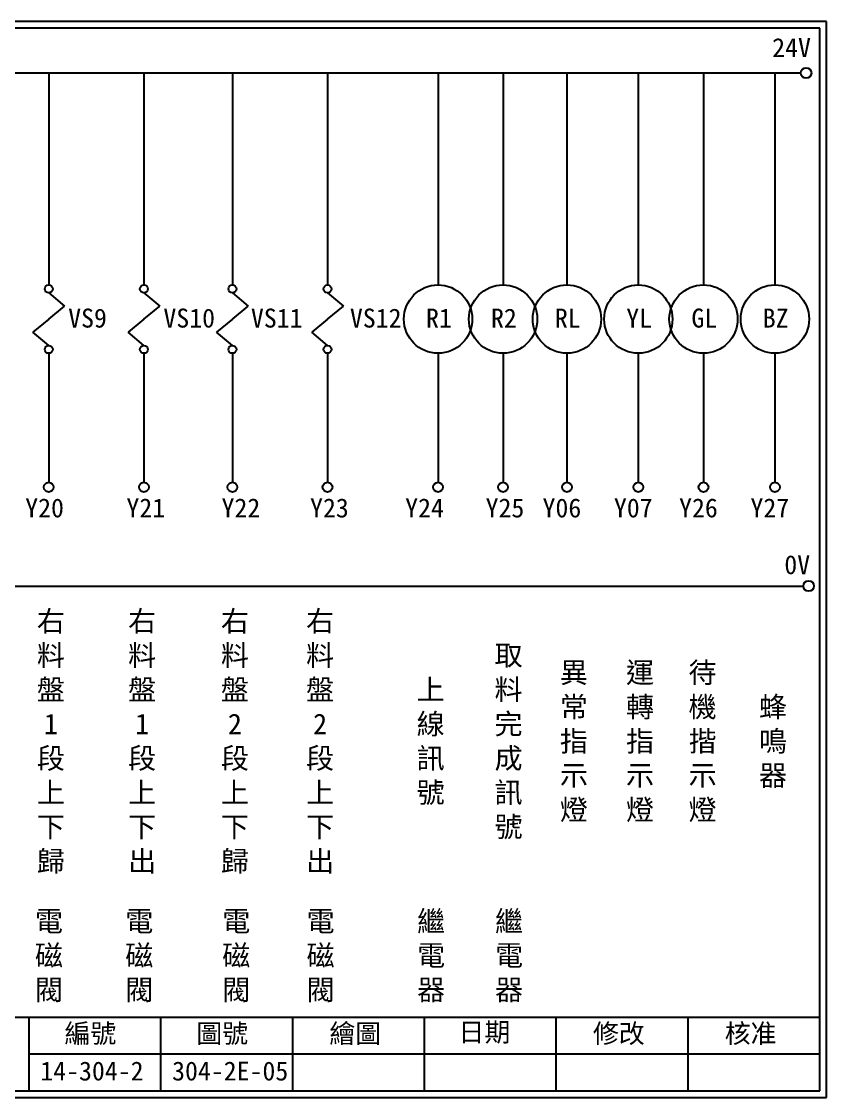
# Model space of a CAD drawing. Extents: x 926 to 1213, y 3 to 207.
# Drawn here: x 1060 to 1212.7, y 3 to 207 of the extents above; entities that cross this region are included whole.
import ezdxf

# ---------------------------------------------------------------- set-up
doc = ezdxf.new("R2010")
doc.units = 0
doc.layers.get('0').update_dxf_attribs({"linetype": 'CONTINUOUS'})
doc.layers.add('圖框層', color=7, linetype='CONTINUOUS')
doc.layers.add('標尺寸層', color=3, linetype='CONTINUOUS')
doc.styles.add('CNS', font='romanc.shx', dxfattribs={"bigfont": 'chineset.shx'})
doc.styles.add('STSL', font='KAIU.TTF')

msp = doc.modelspace()

# ---------------------------------------------------------------- linework, layer by layer
for centre in [(1208.88, 197.22), (1209.36, 99.96)]:
    msp.add_circle(centre, 1)
at = {"layer": '圖框層', "color": 7}
for p, q in [((1212.74, 206.97), (925.74, 206.97)), ((1212.74, 3), (1212.74, 206.97)), ((1211.49, 205.72), (926.99, 205.72)), ((1211.49, 4.25), (1211.49, 205.72)), ((926.99, 18.25), (1211.49, 18.25)), ((1061.49, 4.25), (1061.49, 18.25)), ((1086.49, 4.25), (1086.49, 18.25)), ((1111.49, 4.25), (1111.49, 18.25)), ((1136.49, 4.25), (1136.49, 18.25)), ((1161.49, 4.25), (1161.49, 18.25)), ((1186.49, 4.25), (1186.49, 18.25)), ((1061.49, 11.25), (1211.49, 11.25)), ((926.99, 4.25), (1211.49, 4.25)), ((925.74, 3), (1212.74, 3))]:
    msp.add_line(p, q, dxfattribs=at)
at = {"layer": '標尺寸層', "color": 7}
for p, q in [((930.28, 197.22), (1207.88, 197.22)), ((1065.22, 197.22), (1065.22, 157.03)), ((1083.26, 197.22), (1083.26, 157.03)), ((1100.06, 197.22), (1100.06, 157.03)), ((1118.09, 197.22), (1118.09, 157.03)), ((1139.06, 197.22), (1139.06, 157.03)), ((1151.39, 197.22), (1151.39, 157.03)), ((1163.51, 197.22), (1163.51, 157.03)), ((1177.05, 197.22), (1177.05, 157.03)), ((1189.41, 197.22), (1189.41, 157.03)), ((1202.95, 197.22), (1202.95, 157.03)), ((1065.22, 155.53), (1068.22, 153.04)), ((1083.26, 155.53), (1086.26, 153.04)), ((1100.06, 155.53), (1103.06, 153.04)), ((1118.09, 155.53), (1121.1, 153.04)), ((1065.22, 150.55), (1068.22, 153.04)), ((1083.26, 150.55), (1086.26, 153.04)), ((1100.06, 150.55), (1103.06, 153.04)), ((1118.09, 150.55), (1121.1, 153.04)), ((1065.22, 150.55), (1062.22, 148.06)), ((1083.26, 150.55), (1080.25, 148.06)), ((1100.06, 150.55), (1097.05, 148.06)), ((1118.09, 150.55), (1115.09, 148.06)), ((1065.22, 145.57), (1062.22, 148.06)), ((1083.26, 145.57), (1080.25, 148.06)), ((1100.06, 145.57), (1097.05, 148.06)), ((1118.09, 145.57), (1115.09, 148.06)), ((1065.22, 144.07), (1065.22, 119.62)), ((1083.26, 144.07), (1083.26, 119.62)), ((1100.06, 144.07), (1100.06, 119.62)), ((1118.09, 144.07), (1118.09, 119.62)), ((1139.06, 144.07), (1139.06, 119.62)), ((1151.39, 144.07), (1151.39, 119.62)), ((1163.51, 144.07), (1163.51, 119.62)), ((1177.05, 144.07), (1177.05, 119.62)), ((1189.41, 144.07), (1189.41, 119.62)), ((1202.95, 144.07), (1202.95, 119.62)), ((930.49, 99.96), (1208.36, 99.96))]:
    msp.add_line(p, q, dxfattribs=at)
for centre, radius in [((1065.22, 156.28), 0.751), ((1083.26, 156.28), 0.751), ((1100.06, 156.28), 0.751), ((1118.09, 156.28), 0.751), ((1065.22, 144.82), 0.751), ((1083.26, 144.82), 0.751), ((1100.06, 144.82), 0.751), ((1118.09, 144.82), 0.751), ((1065.22, 118.7), 0.92), ((1083.26, 118.7), 0.92), ((1100.06, 118.7), 0.92), ((1118.09, 118.7), 0.92), ((1139.06, 118.7), 0.92), ((1151.39, 118.7), 0.92), ((1163.51, 118.7), 0.92), ((1177.05, 118.7), 0.92), ((1189.41, 118.7), 0.92), ((1202.95, 118.7), 0.92)]:
    msp.add_circle(centre, radius, dxfattribs=at)
at = {"layer": '標尺寸層'}
for centre in [(1139.06, 150.55), (1151.39, 150.55), (1163.51, 150.55), (1177.05, 150.55), (1189.41, 150.55), (1202.95, 150.55)]:
    msp.add_circle(centre, 6.48, dxfattribs=at)

# ---------------------------------------------------------------- texts
at = {"layer": '圖框層', "color": 4, "style": 'STSL'}
for s, p in [('24V', (1202.44, 200.22)), ('VS9', (1068.9, 148.95)), ('VS10', (1086.96, 148.95)), ('VS11', (1103.56, 148.95)), ('VS12', (1122.34, 148.95)), ('R1', (1136.77, 148.95)), ('R2', (1149.1, 148.95)), ('RL', (1161.22, 148.95)), ('YL', (1174.76, 148.95)), ('GL', (1187.12, 148.95)), ('BZ', (1200.66, 148.95)), ('Y20', (1060.75, 112.96)), ('Y21', (1079.95, 112.96)), ('Y22', (1097.99, 112.96)), ('Y23', (1114.78, 112.96)), ('Y24', (1132.82, 112.96)), ('Y25', (1148.08, 112.96)), ('Y06', (1158.88, 112.96)), ('Y07', (1172.42, 112.96)), ('Y26', (1184.78, 112.96)), ('Y27', (1198.32, 112.96)), ('0V', (1204.74, 102.2)), ('編號', (1068.21, 13.34)), ('圖號', (1093.21, 13.34)), ('繪圖', (1118.44, 13.34)), ('日期', (1142.96, 13.59)), ('修改', (1168.44, 13.34)), ('核准', (1193.44, 13.34)), ('14-304-2', (1063.61, 6.22)), ('304-2E-05', (1088.61, 6.22))]:
    msp.add_text(s, height=3.6, dxfattribs=at).set_placement(p)
at = {"layer": '標尺寸層', "color": 7, "char_height": 3.9, "attachment_point": 5, "style": 'CNS'}
for s, insert, width in [('{\\fDFKai-SB|b0|i0|c136|p65;右料盤1段上下歸}', (1065.62, 70.35), 4.9608), ('{\\fDFKai-SB|b0|i0|c136|p65;右料盤1段上下出}', (1082.93, 70.35), 4.9608), ('{\\fDFKai-SB|b0|i0|c136|p65;右料盤2段上下歸}', (1100.53, 70.35), 4.9608), ('{\\fDFKai-SB|b0|i0|c136|p65;右料盤2段上下出}', (1116.69, 70.35), 4.9608), ('{\\fDFKai-SB|b0|i0|c136|p65;取料完成訊號}', (1152.43, 70.35), 4.9608), ('{\\fDFKai-SB|b0|i0|c136|p65;異常指示燈}', (1164.83, 70.35), 4.9608), ('{\\fDFKai-SB|b0|i0|c136|p65;運轉指示燈}', (1177.37, 70.35), 4.9608), ('{\\fDFKai-SB|b0|i0|c136|p65;待機揩示燈}', (1189.24, 70.35), 4.9608), ('{\\fDFKai-SB|b0|i0|c136|p65;上線訊號}', (1137.66, 70.35), 4.9608), ('{\\fDFKai-SB|b0|i0|c136|p65;蜂鳴器}', (1202.59, 70.35), 4.9608), ('{\\fDFKai-SB|b0|i0|c136|p65;繼電器}', (1137.75, 29.71), 2.8481), ('{\\fDFKai-SB|b0|i0|c136|p65;繼電器}', (1152.53, 29.71), 2.8481), ('{\\fDFKai-SB|b0|i0|c136|p65;電磁閥}', (1065.26, 29.71), 2.8481), ('{\\fDFKai-SB|b0|i0|c136|p65;電磁閥}', (1082.39, 29.71), 2.8481), ('{\\fDFKai-SB|b0|i0|c136|p65;電磁閥}', (1100.78, 29.71), 2.8481), ('{\\fDFKai-SB|b0|i0|c136|p65;電磁閥}', (1116.78, 29.71), 2.8481)]:
    msp.add_mtext(s, dxfattribs=dict(at, insert=insert, width=width))

doc.saveas('drawing.dxf')
